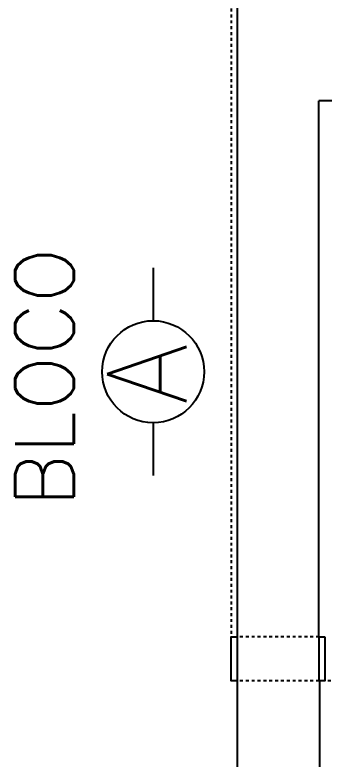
# Model space of a CAD drawing. Extents: x -250 to -5, y 354 to 449.
# Drawn here: x -250.07 to -239.5, y 362.46 to 388.08 of the extents above; entities that cross this region are included whole.
import ezdxf

# ---------------------------------------------------------------- set-up
doc = ezdxf.new("R2010")
doc.units = 0
doc.header["$LTSCALE"] = 0.02
doc.header["$MEASUREMENT"] = 0
doc.linetypes.add('HIDDEN2', pattern=[0.1875, 0.125, -0.0625])
for name, color, linetype in [('ESTR', 3, 'CONTINUOUS'), ('PISO', 1, 'CONTINUOUS'), ('PROJ', 1, 'HIDDEN2'), ('TXT-IDENTIFICAÇÃO', 4, 'CONTINUOUS')]:
    doc.layers.add(name, color=color, linetype=linetype)
doc.styles.add('LEGENDA', font='romans.shx', dxfattribs={"height": 0.2})

msp = doc.modelspace()

# ---------------------------------------------------------------- linework, layer by layer
at = {"layer": 'ESTR'}
for points in [[(-242.496, 366.897), (-242.496, 365.397), (-242.696, 365.397), (-242.696, 366.897)], [(-239.496, 366.897), (-239.496, 365.397), (-239.696, 365.397), (-239.696, 366.897)]]:
    msp.add_lwpolyline(points, close=True, dxfattribs=at)
at = {"layer": 'PISO'}
for p, q in [((-242.496, 437.903), (-242.496, 362.461)), ((-239.7, 366.878), (-239.7, 385.164)), ((-236.693, 385.164), (-239.7, 385.164)), ((-239.679, 365.42), (-239.679, 362.461))]:
    msp.add_line(p, q, dxfattribs=at)
at = {"layer": 'PROJ'}
for p, q in [((-242.696, 394.902), (-242.696, 366.897)), ((-239.696, 366.897), (-242.496, 366.897)), ((-239.696, 365.397), (-242.496, 365.397)), ((-236.696, 365.397), (-239.496, 365.397))]:
    msp.add_line(p, q, dxfattribs=at)
at = {"layer": 'TXT-IDENTIFICAÇÃO', "color": 2}
for p, q in [((-245.357, 379.464), (-245.357, 377.667)), ((-245.357, 374.189), (-245.357, 372.393))]:
    msp.add_line(p, q, dxfattribs=at)
msp.add_circle((-245.357, 375.928), 1.739, dxfattribs=at)

# ---------------------------------------------------------------- texts
at = {"layer": 'TXT-IDENTIFICAÇÃO', "color": 4, "style": 'LEGENDA'}
for s, height, p in [('BLOCO ', 2, (-248.068, 371.328)), ('A', 2.7, (-244.221, 374.806))]:
    msp.add_text(s, height=height, rotation=90, dxfattribs=at).set_placement(p)

doc.saveas('drawing.dxf')
